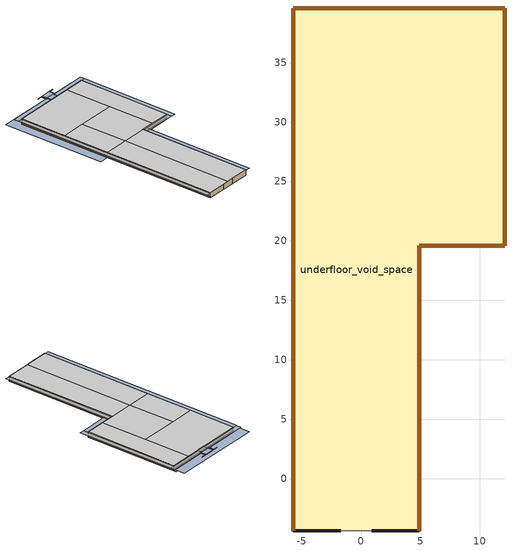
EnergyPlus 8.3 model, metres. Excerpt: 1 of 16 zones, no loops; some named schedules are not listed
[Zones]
underfloor_void_space
 floor adiabatic (floor_slab_1): 12.1,19.6 4.91,19.6 4.91,39.6 12.1,39.6 z0; 4.91,-4.41 -5.72,-4.41 -5.72,39.6 4.91,39.6 z0
 wall outside (insulated_metal_panel_wall_5): 0.91,-4.41 4.91,-4.41 4.91,19.6 12.1,19.6 12.1,39.6 -5.72,39.6 -5.72,-4.41 -1.72,-4.41 z0:1.12
 wall adiabatic (internal_partition_9): -1.72,-4.41 0.91,-4.41 z0:1.12
 door (plenum_concrete_base_wall_7): 4.91,-4.41 4.91,19.59 / 4.91,19.6 12.1,19.6 / 12.1,19.6 12.1,39.6 / 12.1,39.6 -5.72,39.6 / -5.72,39.59 -5.72,-4.41 z0:0.35
 ceiling to central (internal_floor_3): -0.41,19.6 7.75,19.6 7.75,29.6 -0.41,29.6 z1.12
 ceiling to neOff (internal_floor_noCarpet): 7.75,19.6 12.1,19.6 12.1,39.6 7.75,39.6 z1.12
 ceiling to seOff (internal_floor_3): -0.41,-4.41 4.91,-4.41 4.91,19.6 -0.41,19.6 z1.12
 ceiling to nwOff (internal_floor_noCarpet): -5.72,19.6 -0.41,19.6 -0.41,29.6 -5.72,29.6 z1.12
 ceiling to swOff (internal_floor_3): -5.72,-4.41 -0.41,-4.41 -0.41,19.6 -5.72,19.6 z1.12
 ceiling to largeConf (internal_floor_noCarpet): -5.72,29.6 7.75,29.6 7.75,39.6 -5.72,39.6 z1.12
shading: 1.88,41.75 2.88,41.75 / 2.88,41.75 2.88,40.61 / 2.88,40.61 3.18,40.61 / 3.18,40.61 3.19,39.6 / 3.19,39.6 4.98,39.6 / 4.98,39.6 4.98,40.61 / 4.98,40.61 5.28,40.61 / 5.28,40.61 5.28,41.75 / 5.28,41.75 6.28,41.75 z1.02:1.12; -5.72,-4.41 -6.72,-4.41 -6.72,39.6 -5.72,39.6 z1.02; 5.91,-4.41 4.91,-4.41 4.91,19.6 5.91,19.6 z1.02; 12.1,18.6 5.92,18.6 5.92,19.6 12.1,19.6 z1.02; 13.1,18.59 12.1,18.59 12.1,39.6 13.1,39.6 z1.02; 4.98,39.6 3.19,39.6 3.18,40.61 4.98,40.61 z1.02; 5.28,40.61 4.98,40.61 4.98,41.75 5.28,41.75 z1.02; 4.98,40.61 2.88,40.61 2.88,41.75 4.98,41.75 z1.02; 3.19,39.6 4.98,39.6 4.98,40.61 3.18,40.61 z1.12; 3.18,40.61 5.28,40.61 5.28,41.75 3.17,41.75 z1.12; 3.18,39.61 -6.72,39.6 -6.72,40.6 3.18,40.61 z1.02; 13.1,39.61 4.98,39.6 4.98,40.6 13.1,40.61 z1.02; 11.65,19.6 12.1,19.6 12.1,40.2 11.65,40.2 z0; -7.72,19.6 11.65,19.6 11.65,41.75 -7.72,41.75 z0
[Building]
Building: North Axis {deg}=15; Terrain=Suburbs; Loads Convergence Tolerance Value=0.04; Temperature Convergence Tolerance Value {deltaC}=0.4; Solar Distribution=FullExterior; Maximum Number of Warmup Days=25; Minimum Number of Warmup Days=6
[Site:Location]
Pittsburgh PA USA: Latitude {deg}=40.36; Longitude {deg}=-79.92; Time Zone {hr}=-5; Elevation {m}=388
[SizingPeriod:DesignDay] Day of Month=21; Dry-Bulb Temperature Range Modifier Type=DefaultMultipliers; Humidity Condition Type=Wetbulb; Barometric Pressure {Pa}=100941; Rain {Yes/No}=No; Snow on ground {Yes/No}=No; Daylight Savings Time Indicator=No
Name | Month | Day Type | Maximum Dry-Bulb Temperature {C} | Daily Dry-Bulb Temperature Range {C} | Wetbulb at Maximum Dry-Bulb {C} | Wind Speed {m/s} design conditions vs. traditional 3.35 m/s (7mph) | Wind Direction {Degrees; N=0, S=180} | Solar Model Indicator | ASHRAE Clear Sky Optical Depth for Beam Irradiance (taub) | ASHRAE Clear Sky Optical Depth for Diffuse Irradiance (taud) | Sky Clearness | Wind Speed {m/s} design conditions vs. traditional 6.71 m/s (15 mph) | Clearness {0.0 to 1.1}
Summer Design Day in Phipps_CSL_Building | 7 | SummerDesignDay | 34.9 | 8.9 | 22.2 | 3.4 | 180 | ASHRAETau | 0.747 | 1.448 | 0.98
Winter Design Day in Phipps_CSL_Building | 1 | WinterDesignDay | -10.8 | 0 | -10.8 |  | 340 | ASHRAEClearSky |  |  |  | 2.2 | 0
[Site:GroundTemperature:BuildingSurface]
18, 18, 18, 18, 18, 18, 18, 18, 18, 18, 18, 18
[Site:GroundTemperature:FCfactorMethod]
January Ground Temperature {C}=2.1; February Ground Temperature {C}=1.21; March Ground Temperature {C}=2.79; April Ground Temperature {C}=5.27; May Ground Temperature {C}=11.76; June Ground Temperature {C}=16.77; July Ground Temperature {C}=20.14; August Ground Temperature {C}=21.17; September Ground Temperature {C}=19.42; October Ground Temperature {C}=15.53; November Ground Temperature {C}=10.34; December Ground Temperature {C}=5.52
[Site:GroundTemperature:Shallow]
14, 14, 14, 14, 14, 14, 14, 14, 14, 14, 14, 14
[Site:GroundTemperature:Deep]
14, 14, 14, 14, 14, 14, 14, 14, 14, 14, 14, 14
[Site:GroundReflectance]
0.2, 0.2, 0.2, 0.2, 0.2, 0.2, 0.2, 0.2, 0.2, 0.2, 0.2, 0.2
[Site:GroundReflectance:SnowModifier]
2, 2
[Material]
aerated_concrete_20cm: Rough, 0.2, 1.13, 2000, 1000, 0.9, 0.6, 0.6
aerated_concrete_30cm: Rough, 0.3, 1.13, 2000, 1000, 0.9, 0.6, 0.6
aerated_concrete_1cm: Rough, 0.05, 1.13, 2000, 1000, 0.9, 0.6, 0.6
steel_5mm: Rough, 0.05, 45, 7800, 480, 0.9, 0.6, 0.6
foam_polyisocyanate_77.5mm: Rough, 0.0775, 0.03, 45, 1470, 0.9, 0.6, 0.6
gypsum_plasterboard_25mm: Rough, 0.025, 0.25, 900, 1000, 0.9, 0.5, 0.5
[Material:NoMass] Roughness=Rough; Thermal Absorptance=0.9; Solar Absorptance=0.7; Visible Absorptance=0.7
Name | Thermal Resistance {m2-K/W}
carpet | 0.28
air_gap_10mm | 0.15
[WindowMaterial:SimpleGlazingSystem]
iw_ext_win_simple: U-Factor=2.16; SHGC=0.36; Visible Transmittance=0.252
[WindowMaterial:Shade]
internal_shade_30004: Solar Transmittance=0.05; Solar Reflectance=0.35; Visible Transmittance=0.05; Visible Reflectance=0.35; Infrared Hemispherical Emissivity=0.9; Infrared Transmittance=0; Thickness {m}=0.005; Conductivity {W/m-K}=0.1; Shade to Glass Distance {m}=0.05; Top Opening Multiplier=0; Bottom Opening Multiplier=0; Left-Side Opening Multiplier=0; Right-Side Opening Multiplier=0; Airflow Permeability=0
[WindowMaterial:Blind] Slat Orientation=Horizontal; Slat Infrared Hemispherical Transmittance=0; Blind Top Opening Multiplier=0.5; Blind Bottom Opening Multiplier=0.5; Blind Left Side Opening Multiplier=0.5; Blind Right Side Opening Multiplier=0.5; Minimum Slat Angle {deg}=0
Name | Slat Width {m} | Slat Separation {m} | Slat Thickness {m} | Slat Angle {deg} | Slat Conductivity {W/m-K} | Slat Beam Solar Transmittance | Front Side Slat Beam Solar Reflectance | Back Side Slat Beam Solar Reflectance | Slat Diffuse Solar Transmittance | Front Side Slat Diffuse Solar Reflectance | Back Side Slat Diffuse Solar Reflectance | Slat Beam Visible Transmittance | Front Side Slat Beam Visible Reflectance | Back Side Slat Beam Visible Reflectance | Slat Diffuse Visible Transmittance | Front Side Slat Diffuse Visible Reflectance | Back Side Slat Diffuse Visible Reflectance | Front Side Slat Infrared Hemispherical Emissivity | Back Side Slat Infrared Hemispherical Emissivity | Blind to Glass Distance {m} | Maximum Slat Angle {deg}
external_reflector_30001 | 0.37 | 0.37 | 0.01 | 0 | 1 | 0.332 | 0.5 | 0.1 | 0.332 | 0.5 | 0.1 | 0.337 | 0.5 | 0.1 | 0.337 | 0.5 | 0.1 | 0.84 | 0.84 | 1 | 90
blind_3002 | 0.007 | 0.005 | 0.0002 | 20 | 221 | 0 | 0.8 | 0.8 | 0 | 0.8 | 0.8 | 0 | 0.8 | 0.8 | 0 | 0.8 | 0.8 | 0.9 | 0.9 | 0.02 | 0
[Construction]
floor_slab_1: aerated_concrete_20cm
insulated_metal_panel_wall_5: steel_5mm, foam_polyisocyanate_77.5mm, steel_5mm
plenum_concrete_base_wall_7: aerated_concrete_30cm
internal_partition_9: gypsum_plasterboard_25mm, air_gap_10mm, gypsum_plasterboard_25mm
lowe_double_layer_inside_blind_2001: iw_ext_win_simple, blind_3002
lowe_double_layer_inside_shade_2003: iw_ext_win_simple, internal_shade_30004
lowe_double_layer_outside_reflector_2004: external_reflector_30001, iw_ext_win_simple
lowe_double_layer_outside_blind_2006: blind_3002, iw_ext_win_simple
internal_floor_3: carpet, aerated_concrete_1cm
internal_floor_noCarpet: aerated_concrete_1cm
[WindowProperty:ShadingControl] Shading Control Type=AlwaysOn; Shading Control Is Scheduled=No; Glare Control Is Active=No; Setpoint 2 {W/m2 or deg C}=0
Name | Shading Type | Construction with Shading | Type of Slat Angle Control for Blinds
interior_blind_control_1001 | InteriorBlind | lowe_double_layer_inside_blind_2001 | FixedSlatAngle
interior_shade_control_1003 | InteriorShade | lowe_double_layer_inside_shade_2003 | FixedSlatAngle
external_reflector_control_1004 | ExteriorBlind | lowe_double_layer_outside_reflector_2004 | BlockBeamSolar
external_blind_control_1006 | ExteriorBlind | lowe_double_layer_outside_blind_2006 | FixedSlatAngle
[Zone]
underfloor_void_space: Type=1; Multiplier=1; Zone Inside Convection Algorithm=TARP; Part of Total Floor Area=No
[ZoneInfiltration:DesignFlowRate]
underfloor_void_space Infiltration: Zone or ZoneList=underfloor_void_space; Schedule=Infiltration_Mar_More; Design Flow Rate Calculation Method=AirChanges/Hour; Design Flow Rate {m3/s}=0.057085; Air Changes per Hour {1/hr} #CaliPara7: Infiltration Rate.=15; Constant Term Coefficient was 1=1; Temperature Term Coefficient=0; Velocity Term Coefficient=0; Velocity Squared Term Coefficient=0
[AvailabilityManager:Scheduled]
Name | Schedule
DOAS Availability | Semco_sys_op
tempHWLoop Availability | HWLoop_op
tempCHWLoop Availability | CHWLoop_op
[SetpointManager:Scheduled] Control Variable=Temperature
Name | Schedule | Setpoint Node or NodeList
Air Loop Setpoint Manager | iw_semco_sp_stpt | Air Loop Setpoint Manager Node List
HW Loop Setpoint Manager | hw_sp_stpt | HW Loop Setpoint Manager Node List
CHW Loop Setpoint Manager | chw_sp_stpt | CHW Loop Setpoint Manager Node List
[EnergyManagementSystem:Sensor]
Heating_switch: EMS_heating_time_switch_sch; Schedule Value
OAT: Environment; Site Outdoor Air Drybulb Temperature
OADP: Environment; Site Outdoor Air Dewpoint Temperature
OARH: Environment; Site Outdoor Air Relative Humidity
WDS: Environment; Site Wind Speed
OAE: Environment; Site Outdoor Air Enthalpy
IS_RAIN: Environment; Site Rain Status
HWOEN_stpt: HWOEN_stpt_sch; Schedule Value
Heating_weekendsetback: Heating_weekendsetback_sch; Schedule Value
Heating_nightsetback: Heating_nightsetback_sch; Schedule Value
Weekday_occup_st_hr: Weekday_occup_st_hr_sch; Schedule Value
Weekday_occup_ed_hr: Weekday_occup_ed_hr_sch; Schedule Value
Weekend_occup_st_hr: Weekend_occup_st_hr_sch; Schedule Value
Weekend_occup_ed_hr: Weekend_occup_ed_hr_sch; Schedule Value
Semco_T_SP: Semco_op_T_stpt_sch; Schedule Value
Semco_DP_SP: Semco_op_Tdp_stpt_sch; Schedule Value
DOAS_RADT_STPT: DOAS_radt_stpt_sch; Schedule Value
SEMCO_SYS_OP_SENSOR: Semco_sys_op; Schedule Value
mullion_heating_control_temp_high_sensor: mullion_heating_control_temp_high; Schedule Value
mullion_heating_control_temp_low_sensor: mullion_heating_control_temp_low; Schedule Value
iw_hw_ssp_2017_sensor: iw_hw_ssp; Schedule Value
IW_HeatMode_sensor: iw_heatmode_sch; Schedule Value
recirculation_mode_active_flag: recirculation_mode_active_sch; Schedule Value
seOff_PMV_sensor: People seOff; Zone Thermal Comfort Fanger Model PMV
swOff_PMV_sensor: People swOff; Zone Thermal Comfort Fanger Model PMV
neOff_PMV_sensor: People neOff; Zone Thermal Comfort Fanger Model PMV
nwOff_PMV_sensor: People nwOff; Zone Thermal Comfort Fanger Model PMV
largeConf_PMV_sensor: People largeConf; Zone Thermal Comfort Fanger Model PMV
central_PMV_sensor: People central; Zone Thermal Comfort Fanger Model PMV
seOff_PPD_sensor: People seOff; Zone Thermal Comfort Fanger Model PPD
swOff_PPD_sensor: People swOff; Zone Thermal Comfort Fanger Model PPD
neOff_PPD_sensor: People neOff; Zone Thermal Comfort Fanger Model PPD
nwOff_PPD_sensor: People nwOff; Zone Thermal Comfort Fanger Model PPD
largeConf_PPD_sensor: People largeConf; Zone Thermal Comfort Fanger Model PPD
central_PPD_sensor: People central; Zone Thermal Comfort Fanger Model PPD
iw_occp_sto_sensor: iw_occp_sto; Schedule Value
iw_occp_base_sensor: iw_occp_base; Schedule Value
IAT_EFFEC_STPT: Heating set point schedule; Schedule Value
[EnergyManagementSystem:GlobalVariable]
IW_Node4_N_T_Ave
IW_CWS_IEN
IW_HW_OEN
IW_COOLMODE
IW_HEATMODE
IW_SWINGMODE
IW_FREECOOL
IW_MAX_ZDP
IW_AVG_ZDP
IAT_EFFEC_STPT_iw_logics
IS_DAY
AVE_CO2
Heating_spw_stpt
Heating_spw_stpt_lastStep
PID_error_lastStep
CalculatedHeatingDmd
AveragePPD
AveragePMV
MaxPPD
IW_OCCUPY_MODE
Time_Frac
Last_Hour
Step_First_Flag
Occupied_average_PPD
Occupied_average_PPD_ct
Occupied_average_PMV
Occupied_average_PMV_ct
DEBUG
Is_Occupied
[EnergyManagementSystem:Program]
InitVar: SET IW_Node4_N_T_Ave = 0; SET IW_CWS_IEN = 0; SET IW_HW_OEN = 0; SET IW_COOLMODE = 0; SET IW_HEATMODE = 0; SET IW_FREECOOL = 0; SET IW_MAX_ZDP = 50; SET IW_AVG_ZDP = 50; SET IAT_EFFEC_STPT_iw_logics = 30.999; SET IW_OCCUPY_MODE = 0; SET IW_SWINGMODE = 0; SET CalculatedHeatingDmd = 0; SET AveragePPD = 0; SET MaxPPD = 0; SET AVE_CO2 = 0; SET IS_DAY = 0; SET Heating_spw_stpt = 30; SET Heating_spw_stpt_lastStep = Heating_spw_stpt; SET PID_error_lastStep = 0; SET Set_iw_occp_sto = 0.0; SET Last_Hour = 23; SET Step_First_Flag = 1.0; SET Is_Occupied = 0; SET PMV_cool_flag = 0
InitVarAfterWarmUp: SET Occupied_average_PPD = 0; SET Occupied_average_PPD_ct = 0; SET Occupied_average_PMV = 0; SET Occupied_average_PMV_ct = 0
StochasticSch: SET SclOff = 0.15; SET RdmNorm_OccpOff = @RandomNormal 5 1 0 10; SET RdmNorm_OccpOff = RdmNorm_OccpOff - 5; SET OccpOffRaw = RdmNorm_OccpOff * SclOff + iw_occp_base_sensor; SET OccpOffPrcd = @Min (@Max OccpOffRaw 0.0) 1.0; SET RdmNorm_EquiOff = @RandomNormal 5 1 0 10; SET RdmNorm_EquiOff = RdmNorm_EquiOff - 5; SET EquiOffRaw = RdmNorm_EquiOff * SclOff + iw_occp_base_sensor; SET EquiOffPrcd = @Min (@Max EquiOffRaw 0.1) 1.0; IF IW_OCCUPY_MODE == 1; SET Set_off_occpSch = OccpOffPrcd; ELSE; SET Set_off_occpSch = 0; ENDIF; IF DayOfWeek == 1 || DayOfWeek == 7; SET Set_off_occpSch = 0; ENDIF; SET Set_off_equiSch = EquiOffPrcd
IsOccupied: IF iw_occp_sto_sensor > 0; SET Is_Occupied = 1; ELSE; SET Is_Occupied = 0; ENDIF
InfiltrationSch: SET SumNumerator = seOff_PMV_sensor + swOff_PMV_sensor + neOff_PMV_sensor + nwOff_PMV_sensor + largeConf_PMV_sensor + central_PMV_sensor; SET SumDenominator = 6; IF SumNumerator == 0.0; SET AveragePMV = -0.75; ELSE; SET AveragePMV = SumNumerator / SumDenominator; ENDIF; IF iw_occp_sto_sensor > 0; SET Occupied_average_PMV_ct = Occupied_average_PMV_ct + 1; SET Occupied_average_PMV_cp = Occupied_average_PMV; SET Occupied_average_PMV = (Occupied_average_PMV_cp * (Occupied_average_PMV_ct - 1) + AveragePMV) / Occupied_average_PMV_ct; IF (AveragePMV + 0.5) < 0; SET PMV_cool_flag = 1; ELSE; SET PMV_cool_flag = 0; ENDIF; ELSE; SET PMV_cool_flag = 0; ENDIF; IF AveragePMV < 0.5; SET Set_infiltration = 0.0125; ELSE; SET Set_infiltration = 0.0125; ENDIF
CalcAvgNMaxPPD: SET SumNumerator = seOff_PPD_sensor + swOff_PPD_sensor + neOff_PPD_sensor + nwOff_PPD_sensor + largeConf_PPD_sensor + central_PPD_sensor; SET SumDenominator = 6; IF SumNumerator == 0.0; SET AveragePPD = 30; ELSE; SET AveragePPD = SumNumerator / SumDenominator; ENDIF; IF iw_occp_sto_sensor > 0; SET Occupied_average_PPD_ct = Occupied_average_PPD_ct + 1; SET Occupied_average_PPD_cp = Occupied_average_PPD; SET Occupied_average_PPD = (Occupied_average_PPD_cp * (Occupied_average_PPD_ct - 1) + AveragePPD) / Occupied_average_PPD_ct; ENDIF; SET MaxPPD0 = @MAX seOff_PPD_sensor swOff_PPD_sensor; SET MaxPPD1 = @MAX neOff_PPD_sensor nwOff_PPD_sensor; SET MaxPPD2 = @MAX largeConf_PPD_sensor central_PPD_sensor; SET MaxPPD3 = @MAX MaxPPD0 MaxPPD1; SET MaxPPD4 = @MAX MaxPPD3 MaxPPD2; SET MaxPPD = MaxPPD4
SetWeather: SET WEATHER_MODE = 1; IF WEATHER_MODE == 0; SET Set_oat = OAT2017_SENSOR; SET Set_oah = OAH2017_SENSOR; SET Set_oawds = OAWDS2017_SENSOR; SET Set_oawdd = OATWDD_SENSOR; SET Set_oadwp = OADWP2017_SENSOR; SET Set_solDir = SOLDIR2017_SENSOR; SET Set_solDif = SOLDIF2017_SENSOR; ENDIF
CalcNorZoneTemp: SET SumNumerator = CO2_largeConf + CO2_neOff + CO2_swOff; SET SumDenominator = 3; SET AVE_CO2 = SumNumerator / SumDenominator
CalDmdHeatingDmd: SET TmpDiff = @Abs(hw_dmd_in_temp_sensor - hw_dmd_out_temp_sensor); SET CalculatedHeatingDmd = 4.178 * hw_dmd_out_flow_sensor * TmpDiff
CalcAveCO2: SET SumNumerator0 = T_largeConf + T_neOff; SET SumNumerator1 = T_central + T_nwOff; SET SumNumerator = SumNumerator0 + SumNumerator1; SET SumDenominator = 4; SET IW_Node4_N_T_Ave = SumNumerator / SumDenominator
CalcMaxZDP: SET MaxZDP0 = @MAX Tdp_largeConf Tdp_neOff; SET MaxZDP1 = @MAX Tdp_nwOff Tdp_central; SET MaxZDP2 = @MAX MaxZDP1 MaxZDP0; SET IW_MAX_ZDP = MaxZDP2
CalcAvgZDP: SET SumNumerator = Tdp_largeConf + Tdp_neOff; SET SumDenominator = 2; SET IW_AVG_ZDP = SumNumerator / SumDenominator
DeterCWSIEN: IF IW_Node4_N_T_Ave > IAT_EFFEC_STPT; SET IW_CWS_IEN = 1; ELSEIF IW_Node4_N_T_Ave < IAT_EFFEC_STPT - 0.5; SET IW_CWS_IEN = 0; ENDIF
DeterHWOEN: IF OAT < HWOEN_stpt; SET IW_HW_OEN = 1; ELSEIF OAT > HWOEN_stpt + 1; SET IW_HW_OEN = 0; ENDIF
DeterMODE: SET HEATMODE_MODE = 1; IF IW_CWS_IEN == 1 && Heating_switch == 0; SET IW_COOLMODE = 1; SET IW_HEATMODE = 0; SET IW_SWINGMODE = 0; ELSEIF IW_HW_OEN == 1 && Heating_switch == 1; SET IW_HEATMODE = 1; SET IW_COOLMODE = 0; SET IW_SWINGMODE = 0; ELSE; SET IW_HEATMODE = 0; SET IW_COOLMODE = 0; SET IW_SWINGMODE = 1; ENDIF; IF HEATMODE_MODE == 0; SET IW_HEATMODE = IW_HeatMode_sensor; IF IW_HEATMODE == 1; SET IW_COOLMODE = 0; SET IW_SWINGMODE = 0; ENDIF; ENDIF
CalEffecStpt_iw_logics: IF DayOfWeek > 1 && DayOfWeek < 7; IF Hour >= Weekday_occup_st_hr && Hour < Weekday_occup_ed_hr; SET IAT_EFFEC_STPT_iw_logics = 30.999; SET IW_OCCUPY_MODE = 1; ELSE; SET IAT_EFFEC_STPT_iw_logics = 30.999 - Heating_nightsetback; SET IW_OCCUPY_MODE = 0; ENDIF; ELSEIF DayOfWeek == 1 || DayOfWeek == 7; IF Hour >= Weekend_occup_st_hr && Hour < Weekend_occup_ed_hr; SET IAT_EFFEC_STPT_iw_logics = 30.999 - Heating_weekendsetback; SET IW_OCCUPY_MODE = 1; ELSE; SET IAT_EFFEC_STPT_iw_logics = 30.999 - Heating_nightsetback; SET IW_OCCUPY_MODE = 0; ENDIF; ENDIF
DeterIsDay: IF DayOfWeek > 1 && DayOfWeek < 7; IF Hour >= Weekday_occup_st_hr && Hour < Weekday_occup_ed_hr; SET IS_DAY = 1; ELSE; SET IS_DAY = 0; ENDIF; ELSEIF DayOfWeek == 1 || DayOfWeek == 7; IF Hour >= Weekend_occup_st_hr && Hour < Weekend_occup_ed_hr; SET IS_DAY = 1; ELSE; SET IS_DAY = 0; ENDIF; ENDIF
DeterFreecool: SET IW_FREECOOL = 0; SET IAT = IW_Node4_N_T_Ave; IF IW_SWINGMODE == 1; IF Hour >= 3 && Hour < 23; IF IAT > 22.8 && OAT > IAT - 8.3 && OAT < IAT; IF WDS < 2.2 && IS_RAIN == 0 && OARH < 95; IF OARH < 85 || IAT - OAT > 3.8; SET IW_FREECOOL = 1; ENDIF; ENDIF; ENDIF; ELSE; IF IAT > 21.7 && OAT < 25.6 && OAT > IAT - 11.1; IF WDS < 2.7 && IS_RAIN == 0 && OAE < IAE; IF OARH < 95; SET IW_FREECOOL = 1; ENDIF; ENDIF; ENDIF; ENDIF; ELSEIF IW_COOLMODE == 1; IF Hour >= 3 && Hour < 23; IF IAT > 20 && OAT > 15 && OAT < 25.6 && OAT < && OAT < IAT; IF WDS < 2.2 && IS_RAIN == 0 && OADP < IW_AVG_ZDP; IF OARH < 90; SET IW_FREECOOL = 1; ENDIF; ENDIF; ENDIF; ELSE; IF IAT > 18.3 && OAT > 11.7 && OAT < 25.6 && OAT < && OAT < IAT; IF WDS < 2.2 && IS_RAIN == 0 && OADP < IW_AVG_ZDP; IF OARH < 85; SET IW_FREECOOL = 1; ENDIF; ENDIF; ENDIF; ENDIF; ENDIF
DeterSemcoOp: SET Set_semco_sys_op = 0; IF IW_COOLMODE == 1; IF IW_FREECOOL == 0; IF IW_AVG_ZDP > Semco_DP_SP || IW_Node4_N_T_Ave > Semco_T_SP; SET Set_semco_sys_op = NULL; ENDIF; ENDIF; ELSE; IF IW_FREECOOL == 0; IF AVE_CO2 > 1000; SET Set_semco_sys_op = NULL; ENDIF; ENDIF; ENDIF
SemcoSyncOp: IF IW_COOLMODE == 1; IF SEMCO_SYS_OP_SENSOR == 1; SET Set_DOAS_desiccant_sys_op = NULL; SET Set_desiccant_wheel_op = NULL; ELSE; SET Set_DOAS_desiccant_sys_op = 0; SET Set_desiccant_wheel_op = 0; ENDIF; ENDIF
DeterHeatRecvOp: IF DOAS_RAT < 26.7 && DOAS_RAT > 18.3 && DOAS_RADT < 18.3; SET Set_DOAS_htrv_op = NULL; ELSE; SET Set_DOAS_htrv_op = 0; ENDIF
DeterGasBurnerOp: IF DOAS_DX_LVG_T > 12.8 && DOAS_RADT > DOAS_RADT_STPT; SET Set_burner_op = NULL; ELSE; SET Set_burner_op = 0; ENDIF
DeterRegenFanOp: IF REGEN_INLET_T > 48.9 || REGEN_EXIT_T > 48.9; SET Set_regen_fan_op = NULL; ELSE; SET Set_regen_fan_op = 0; ENDIF
